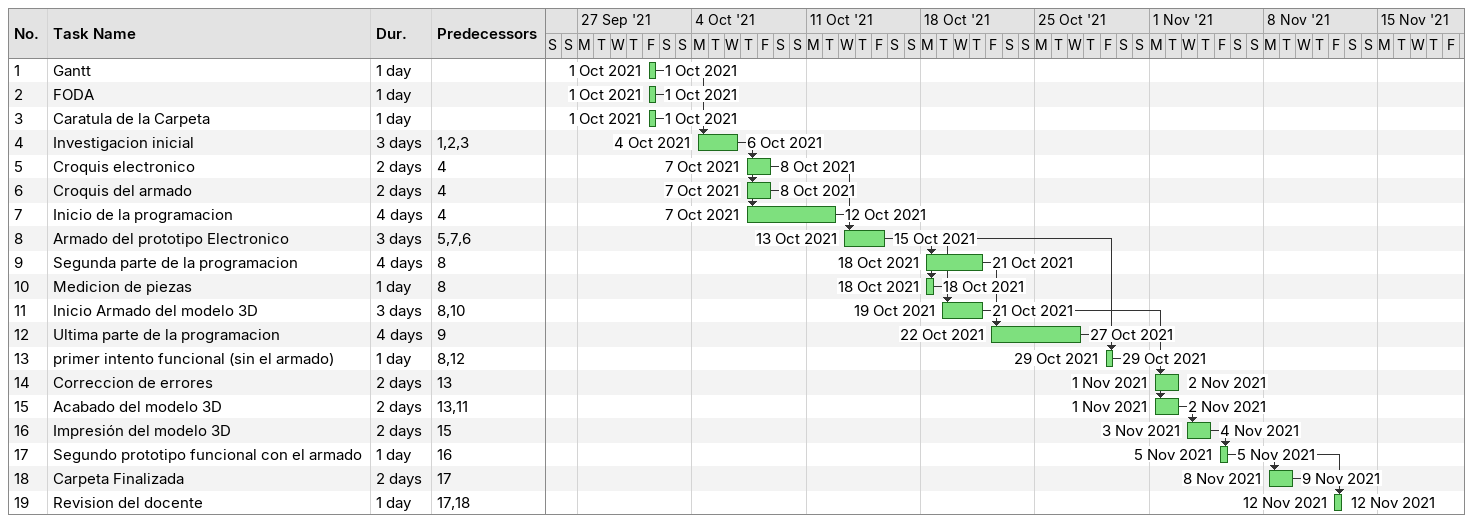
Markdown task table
| ID | Task | Duration | Start | Finish | Predecessors |
|---|---|---|---|---|---|
| 1 | Gantt | 1d | 2021-10-01 | 2021-10-01 |  |
| 2 | FODA | 1d | 2021-10-01 | 2021-10-01 |  |
| 3 | Caratula de la Carpeta | 1d | 2021-10-01 | 2021-10-01 |  |
| 4 | Investigacion inicial | 3d | 2021-10-04 | 2021-10-06 | 1, 2, 3 |
| 5 | Croquis electronico | 2d | 2021-10-07 | 2021-10-08 | 4 |
| 6 | Croquis del armado | 2d | 2021-10-07 | 2021-10-08 | 4 |
| 7 | Inicio de la programacion | 4d | 2021-10-07 | 2021-10-12 | 4 |
| 8 | Armado del prototipo Electronico | 3d | 2021-10-13 | 2021-10-15 | 5, 7, 6 |
| 9 | Segunda parte de la programacion | 4d | 2021-10-18 | 2021-10-21 | 8 |
| 10 | Medicion de piezas | 1d | 2021-10-18 | 2021-10-18 | 8 |
| 11 | Inicio Armado del modelo 3D | 3d | 2021-10-19 | 2021-10-21 | 8, 10 |
| 12 | Ultima parte de la programacion | 4d | 2021-10-22 | 2021-10-27 | 9 |
| 13 | primer intento funcional (sin el armado) | 1d | 2021-10-29 | 2021-10-29 | 8, 12 |
| 14 | Correccion de errores | 2d | 2021-11-01 | 2021-11-02 | 13 |
| 15 | Acabado del modelo 3D | 2d | 2021-11-01 | 2021-11-02 | 13, 11 |
| 16 | Impresión del modelo 3D | 2d | 2021-11-03 | 2021-11-04 | 15 |
| 17 | Segundo prototipo funcional con el armado | 1d | 2021-11-05 | 2021-11-05 | 16 |
| 18 | Carpeta Finalizada | 2d | 2021-11-08 | 2021-11-09 | 17 |
| 19 | Revision del docente | 1d | 2021-11-12 | 2021-11-12 | 17, 18 |
